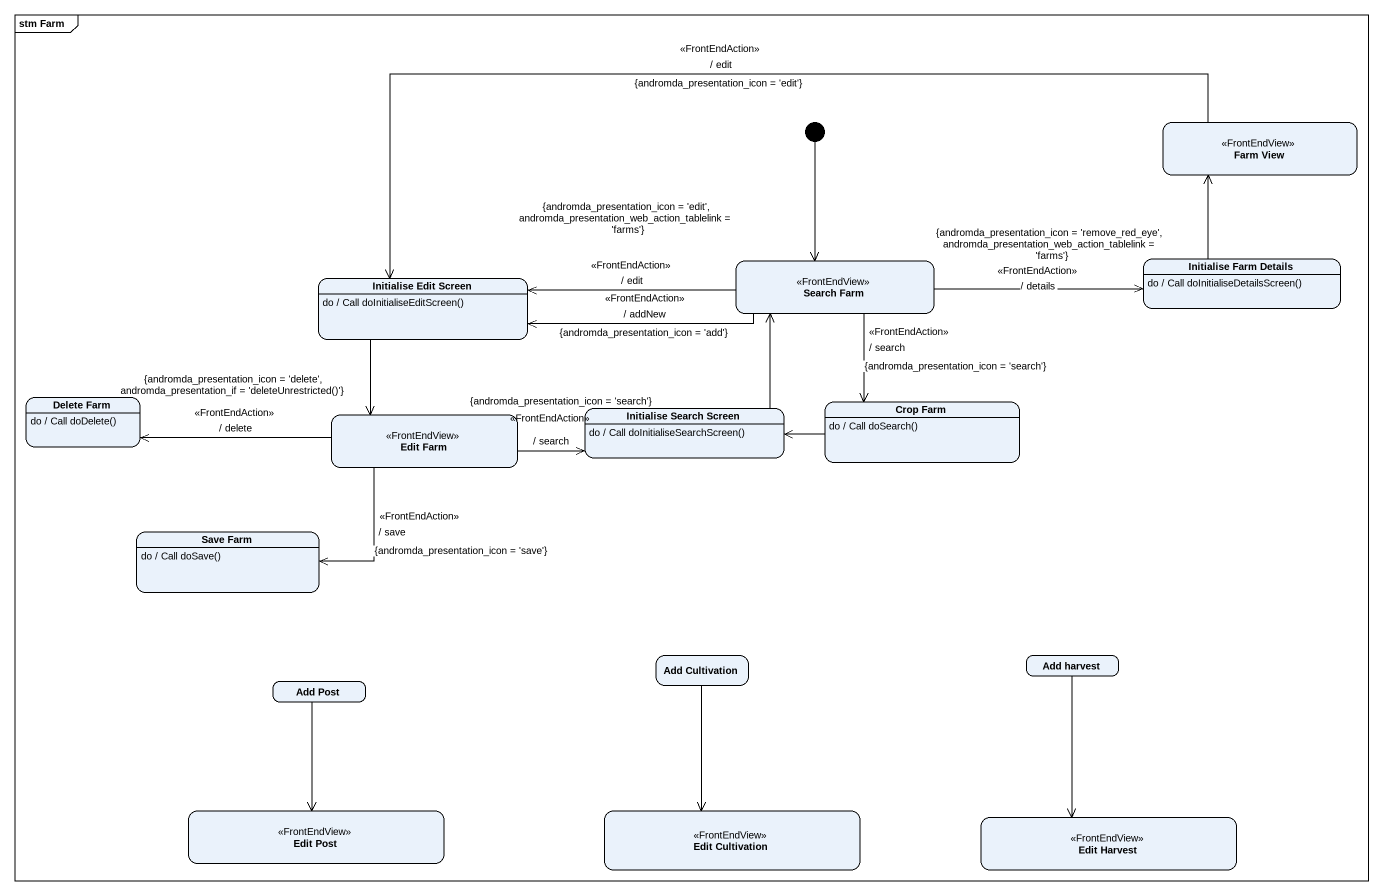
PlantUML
@startuml
mainframe stm Farm
hide empty description
state "Farm View" as Farm_View <<FrontEndView>>
state "Search Farm" as Search_Farm <<FrontEndView>>
state "Initialise Farm Details" as Initialise_Farm_Details
Initialise_Farm_Details : do / Call doInitialiseDetailsScreen()
state "Initialise Edit Screen" as Initialise_Edit_Screen
Initialise_Edit_Screen : do / Call doInitialiseEditScreen()
state "Delete Farm" as Delete_Farm
Delete_Farm : do / Call doDelete()
state "Edit Farm" as Edit_Farm <<FrontEndView>>
state "Initialise Search Screen" as Initialise_Search_Screen
Initialise_Search_Screen : do / Call doInitialiseSearchScreen()
state "Crop Farm" as Crop_Farm
Crop_Farm : do / Call doSearch()
state "Save Farm" as Save_Farm
Save_Farm : do / Call doSave()
state "Add Post" as Add_Post
state "Add Cultivation" as Add_Cultivation
state "Add harvest" as Add_harvest
state "Edit Post" as Edit_Post <<FrontEndView>>
state "Edit Cultivation" as Edit_Cultivation <<FrontEndView>>
state "Edit Harvest" as Edit_Harvest <<FrontEndView>>
[*] --> Search_Farm
Farm_View -left-> Initialise_Edit_Screen : <<FrontEndAction>>\n/ edit\n{andromda_presentation_icon = 'edit'}
Search_Farm -right-> Initialise_Farm_Details : {andromda_presentation_icon = 'remove_red_eye', andromda_presentation_web_action_tablelink = 'farms'}\n<<FrontEndAction>>\n/ details
Search_Farm -left-> Initialise_Edit_Screen : {andromda_presentation_icon = 'edit', andromda_presentation_web_action_tablelink = 'farms'}\n<<FrontEndAction>>\n/ edit
Search_Farm -left-> Initialise_Edit_Screen : <<FrontEndAction>>\n/ addNew\n{andromda_presentation_icon = 'add'}
Search_Farm --> Crop_Farm : <<FrontEndAction>>\n/ search\n{andromda_presentation_icon = 'search'}
Initialise_Farm_Details -up-> Farm_View
Initialise_Edit_Screen --> Edit_Farm
Edit_Farm -left-> Delete_Farm : {andromda_presentation_icon = 'delete', andromda_presentation_if = 'deleteUnrestricted()'}\n<<FrontEndAction>>\n/ delete
Edit_Farm -right-> Initialise_Search_Screen : {andromda_presentation_icon = 'search'}\n<<FrontEndAction>>\n/ search
Edit_Farm --> Save_Farm : <<FrontEndAction>>\n/ save\n{andromda_presentation_icon = 'save'}
Initialise_Search_Screen -up-> Search_Farm
Crop_Farm -left-> Initialise_Search_Screen
Add_Post --> Edit_Post
Add_Cultivation --> Edit_Cultivation
Add_harvest --> Edit_Harvest
@enduml
